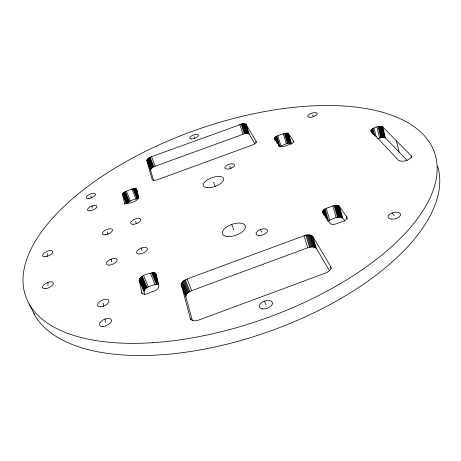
<?xml version="1.0" encoding="UTF-8"?>
<svg xmlns="http://www.w3.org/2000/svg" width="461" height="461" viewBox="0 0 461 461"><rect width="100%" height="100%" fill="white"/><g stroke="black" fill="none" stroke-linecap="round" stroke-linejoin="round"><path stroke-width="0.69" d="M153.427 180.337L150.614 170.207C150.747 167.948 153.467 167.02 155.201 166.208L244.993 133.575L247.955 133.477L249.211 134.18L254.95 143.941M144.495 294.222C141.815 286.65 153.196 285.1 158.186 284.005L153.501 272.635C148.609 273.759 140.789 274.635 139.153 280.155L142.138 294.049M256.022 141.158C256.454 143.446 253.383 144.472 251.769 145.238L158.163 179.479C156.325 179.969 153.375 181.133 152.009 179.196L146.903 160.653C147.076 158.4 149.802 157.501 151.542 156.682L242.521 123.773L244.82 123.767L246.07 124.447L256.022 141.158L256.454 142.507M322.573 211.795C323.697 207.577 329.92 207.882 332.871 205.934C334.899 205.301 337.659 204.649 339.371 206.326L346.845 216.993C347.646 221.897 338.921 221.845 336.53 223.764C334.444 224.421 331.551 225.072 329.846 223.268L322.573 211.795L323.144 213.76M124.758 204.275L122.58 194.421L123.225 193.015L126.383 191.108L134.042 188.561L136.22 188.929L137.269 191.332M274.6 138.306L275.534 136.94L277.827 135.707L284.402 133.367L287.393 133.16L288.482 133.725L293.732 141.469L292.821 142.881L290.476 144.155L283.699 146.569L281.06 146.817L279.545 146.149L274.6 138.306L275.021 139.666M411.552 156.337C409.933 160.561 402.649 162.364 398.627 160.434L370.921 130.861C372.73 127.173 379.023 125.513 382.809 127.063L411.229 155.795L411.863 157.708M192.375 320.418L185.841 296.913C185.541 293.651 189.102 291.738 191.661 290.666L307.712 247.764C310.46 246.889 314.35 246.076 316.482 248.6L329.419 270.601M181.144 284.12L183.08 281.256L187.074 278.951L304.012 235.773C306.761 234.903 310.645 234.032 312.823 236.528L330.687 266.527C332.006 269.777 328.042 272.105 325.535 273.068L198.991 319.974C196.311 320.891 191.839 321.749 190.358 318.528L181.144 284.12L185.806 295.858M134.52 188.526L138.513 198.455C134.428 199.388 129.276 200.23 126.706 203.831L124.994 203.745L124.24 203.013M327.909 220.998C332.565 219.136 341.826 213.236 344.678 221.021M288.482 133.725L291.548 143.97C287.687 141.861 283.117 145.59 279.458 146.592L276.329 136.398M377.847 138.565L382.526 137.297L385.459 137.966L407.011 160.267M153.501 272.635L155.611 273.356L156.458 275.234M312.443 114.956L313.751 116.564M392.104 212.942L394.305 215.644M29.141 303.943L34.587 314.823M229.716 166.409L230.667 168.357M260.471 229.492L261.762 232.148M141.59 292.764C144.564 296.844 150.937 291.283 154.245 291.075C156.187 290.246 158.872 288.874 158.797 286.408L155.939 273.967M194.069 136.686L194.767 138.317M213.449 182.014L215.293 186.325M231.601 224.472L233.86 229.751M264.389 301.16L265.893 304.681M140.265 277.758L145.048 289.105M139.885 278.173L144.668 289.52M139.574 278.594L144.362 289.946M139.343 279.009L144.137 290.361M139.193 279.412L143.993 290.77M139.153 280.155L143.959 291.525M142.38 276.254L147.14 287.595M141.781 276.594L146.546 287.935M141.222 276.957L145.993 288.298M140.714 277.349L145.492 288.695M143.659 275.69L148.407 287.03M150.338 273.223L155.034 284.581M152.914 272.647L157.599 284.016M152.297 272.716L156.982 284.08M151.652 272.837L156.342 284.195M123.928 192.398L127.985 202.31M123.548 192.704L127.611 202.615M123.225 193.015L127.294 202.926M122.96 193.32L127.029 203.238M155.611 273.356L156.388 275.257M122.759 193.614L126.833 203.537M155.328 273.114L156.884 276.911M122.632 193.902L126.706 203.831C130.509 202.5 136.819 202.125 138.421 197.821L136.468 189.338M154.965 272.918L157.305 278.611M122.58 194.421L126.389 203.693M154.539 272.774L157.916 280.991M154.049 272.676L158.463 283.423M126.383 191.108L130.423 201.019M125.317 191.563L129.368 201.469M124.822 191.822L128.873 201.734M124.355 192.104L128.406 202.016M131.915 189.085L135.92 199.002M135.361 188.572L138.554 196.524M134.964 188.532L138.427 197.141M134.042 188.561L138.035 198.489M133.529 188.635L137.528 198.564M132.999 188.751L136.998 198.674M190.358 318.528L190.871 319.819M136.22 188.929L137.021 190.923M135.995 188.774L137.591 192.756M135.707 188.653L138.104 194.623M181.991 282.397L186.63 294.118M181.594 282.979L186.244 294.706M181.311 283.555L185.967 295.294M181.173 285.157L185.841 296.913M183.755 280.714L188.376 292.424M183.08 281.256L187.708 292.971M182.487 281.821L187.12 293.536M185.322 279.735L189.926 291.45M184.509 280.207L189.119 291.917M187.074 278.951L191.661 290.666M146.903 160.653L150.614 170.207M149.012 157.904L152.695 167.435M148.488 158.261L152.176 167.792M148.027 158.63L151.715 168.161M147.635 158.993L151.329 168.53M147.318 159.356L151.012 168.899M147.082 159.713L150.782 169.256M146.932 160.048L150.638 169.596M151.542 156.682L155.201 166.208M150.211 157.241L153.882 166.767M149.595 157.564L153.271 167.089M239.783 124.47L242.941 134.151M242.521 123.773L245.661 133.465M241.846 123.888L244.993 133.575M241.161 124.044L244.313 133.73M246.07 124.447L249.211 134.18M245.604 124.026L248.744 133.748M245.246 123.876L248.387 133.592M244.82 123.767L247.955 133.477M244.324 123.698L247.459 133.402M243.765 123.681L246.906 133.379M243.16 123.704L246.301 133.402M275.217 137.222L277.096 143.342M274.958 137.505L276.214 141.585M274.768 137.781L275.609 140.501M274.647 138.052L275.28 140.092M274.721 138.755L275.142 140.121M304.012 235.773L307.712 247.764M277.827 135.707L280.945 145.901M307.694 234.949L311.371 246.958M276.796 136.151L279.919 146.339M306.778 235.052L310.46 247.056M275.909 136.663L278.83 146.177M305.85 235.231L309.538 247.229M275.534 136.94L277.62 143.74M310.916 235.219L314.581 247.257M310.207 235.047L313.872 247.079M309.423 234.943L313.094 246.963M308.582 234.908L312.253 246.923M283.308 133.702L286.39 143.907M312.823 236.528L316.482 248.6M312.074 235.761L315.739 247.816M311.544 235.462L315.209 247.505M286.523 133.085L289.589 143.302M286.027 133.102L289.099 143.319M285.503 133.154L288.574 143.365M284.956 133.246L288.033 143.452M284.402 133.367L287.485 143.573M288.062 133.379L291.133 143.613M287.756 133.252L290.828 143.486M287.393 133.16L290.465 143.388M286.978 133.108L290.05 143.331M293.588 141.003L293.974 142.305M330.687 266.527L331.28 268.521M323.991 209.582L326.849 219.378M323.559 209.939L325.846 217.782M323.196 210.314L324.919 216.197M322.913 210.694L324.25 215.27M322.712 211.069L323.668 214.342M322.596 211.443L323.173 213.403M326.267 208.366L329.678 220.128M325.04 208.919L328.457 220.675M324.486 209.236L327.719 220.341M334.882 205.404L338.23 217.189M334.202 205.537L337.556 217.315M332.871 205.934L336.23 217.707M337.93 205.462L341.261 217.269M337.4 205.352L340.737 217.154M336.818 205.295L340.16 217.091M336.202 205.283L339.544 217.073M335.55 205.318L338.893 217.108M339.371 206.326L342.707 218.157M338.8 205.813L342.131 217.632M338.397 205.618L341.734 217.431M346.845 216.993L347.41 218.998M371.664 129.432L372.851 134.18M371.37 129.725L372.05 132.44M371.14 130.025L371.652 132.059M370.99 130.313L371.503 132.347M370.915 130.596L371.255 131.95M373.998 128.135L376.193 136.952M372.926 128.602L374.787 136.058M372.448 128.861L373.975 134.969M372.027 129.143L373.387 134.572M376.896 127.069L379.576 137.931M379.858 126.429L382.526 137.297M379.276 126.487L381.944 137.355M378.677 126.579L381.345 137.447M378.072 126.712L380.746 137.574M382.809 127.063L385.459 137.966M382.25 126.706L384.906 137.603M381.875 126.573L384.532 137.464M381.437 126.481L384.094 137.366M380.953 126.423L383.61 137.303M380.423 126.406L383.085 137.286M396.448 140.853L399.122 152.101M411.229 155.795L411.546 157.161M135.759 221.332L136.254 223.683M141.4 247.995L141.959 250.634M107.442 231.722L107.782 234.13M111.36 259.042L111.746 261.75M90.857 195.954L91.088 197.971M92.016 205.992L92.263 208.107M103.241 302.986L103.61 306.19M105.091 319.012L105.488 322.412M47.656 253.654L47.685 256.183M47.932 282.363L47.961 285.209M437.668 166.242A215.178 102.169 -19.4 0 1 272.71 330.197A215.178 102.169 -19.4 0 1 33.889 313.543M231.733 167.913L230.5 168.426A5.134 2.149 -18.9 0 1 224.997 167.107A5.134 2.149 -18.9 0 1 232.926 163.828A5.134 2.149 -18.9 0 1 231.733 167.913M227.596 236.562A12.09 5.803 -19.3 0 0 245.436 227.094A12.09 5.803 -19.3 0 0 228.621 225.798A12.09 5.803 -19.3 0 0 227.596 236.562M207.68 187.708A10.799 4.627 -19.4 0 0 223.735 179.525A10.799 4.627 -19.4 0 0 208.989 178.954A10.799 4.627 -19.4 0 0 207.68 187.708M45.293 288.707A5.889 2.651 -25.6 0 0 53.39 283.215A5.889 2.651 -25.6 0 0 45.195 283.769A5.889 2.651 -25.6 0 0 45.293 288.707M109.407 265.115A5.803 2.674 -23.5 0 0 117.157 259.756A5.803 2.674 -23.5 0 0 108.681 260.419A5.803 2.674 -23.5 0 0 109.407 265.115M45.155 256.777A5.503 2.334 -24.8 0 0 52.75 251.787A5.503 2.334 -24.8 0 0 45.069 252.438A5.503 2.334 -24.8 0 0 45.155 256.777M105.223 234.735A5.434 2.351 -23 0 0 112.513 229.86A5.434 2.351 -23 0 0 104.584 230.609A5.434 2.351 -23 0 0 105.223 234.735M262.47 308.899A6.857 3.844 -19.1 0 0 272.509 303.292A6.857 3.844 -19.1 0 0 262.741 301.92A6.857 3.844 -19.1 0 0 262.47 308.899M391.723 219.142A6.46 3.25 -13.3 0 0 400.621 214.232A6.46 3.25 -13.3 0 0 390.611 213.622A6.46 3.25 -13.3 0 0 391.723 219.142M191.494 138.968A4.645 1.763 -19.5 0 0 198.472 135.569A4.645 1.763 -19.5 0 0 192.254 135.546A4.645 1.763 -19.5 0 0 191.494 138.968M258.736 235.525A6.016 2.956 -18.4 0 0 267.553 230.828A6.016 2.956 -18.4 0 0 259.024 230.137A6.016 2.956 -18.4 0 0 258.736 235.525M310.161 117.273A4.91 1.93 -16.4 0 0 317.191 113.758A4.91 1.93 -16.4 0 0 309.994 113.855A4.91 1.93 -16.4 0 0 310.161 117.273M139.775 253.942A5.774 2.68 -22.5 0 0 147.359 248.646A5.774 2.68 -22.5 0 0 138.744 249.361A5.774 2.68 -22.5 0 0 139.775 253.942M88.766 198.547A4.95 1.953 -22.6 0 0 95.479 194.265A4.95 1.953 -22.6 0 0 88.322 195.084A4.95 1.953 -22.6 0 0 88.766 198.547M102.843 326.521A6.512 3.313 -25.3 0 0 111.527 320.182A6.512 3.313 -25.3 0 0 102.088 320.608A6.512 3.313 -25.3 0 0 102.843 326.521M152.724 342.696A216.682 100.377 -19.4 0 0 435.115 154.452A216.682 100.377 -19.4 0 0 102.411 176.131A216.682 100.377 -19.4 0 0 152.724 342.696M133.678 224.294A5.405 2.357 -22.1 0 0 140.818 219.476A5.405 2.357 -22.1 0 0 132.78 220.272A5.405 2.357 -22.1 0 0 133.678 224.294M90.114 210.827A5.1 2.069 -22.8 0 0 97.023 206.361A5.1 2.069 -22.8 0 0 89.647 207.156A5.1 2.069 -22.8 0 0 90.114 210.827M100.677 306.836A6.27 3.083 -24.8 0 0 109.061 300.837A6.27 3.083 -24.8 0 0 99.979 301.344A6.27 3.083 -24.8 0 0 100.677 306.836"/></g></svg>
